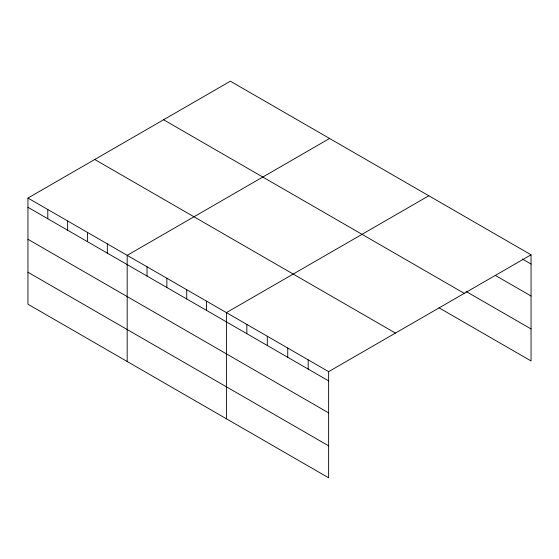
<?xml version="1.0" encoding="UTF-8"?>
<svg xmlns="http://www.w3.org/2000/svg" width="559" height="559" viewBox="0 0 559 559"><rect width="100%" height="100%" fill="white"/><g stroke="black" fill="none" stroke-linecap="round" stroke-linejoin="round"><path stroke-width="0.84" d="M27.95 198.054L328.636 371.651L328.636 477.805L27.95 304.208L27.95 198.054L230.364 81.195L531.05 254.792L531.05 360.946L439.039 307.827M329.593 138.478L127.179 255.344L127.179 361.498M428.816 195.769L226.402 312.628L226.402 418.782M328.636 371.651L531.05 254.792M522.288 258.985L531.05 264.044M495.267 275.363L531.05 296.018M466.059 291.449L531.05 328.965M163.57 119.759L464.256 293.356M94.744 159.49L395.43 333.087M27.95 207.305L328.636 380.903M27.95 239.28L328.636 412.884M27.95 272.233L328.636 445.83M308.191 359.849L308.191 369.101M287.745 348.047L287.745 357.292M267.3 336.238L267.3 345.49M246.847 324.437L246.847 333.681M206.557 301.175L206.557 310.42M186.713 289.716L186.713 298.967M166.868 278.256L166.868 287.508M147.024 266.797L147.024 276.048M107.328 243.885L107.328 253.136M87.484 232.425L87.484 241.677M67.639 220.966L67.639 230.217M47.794 209.513L47.794 218.765"/></g></svg>
